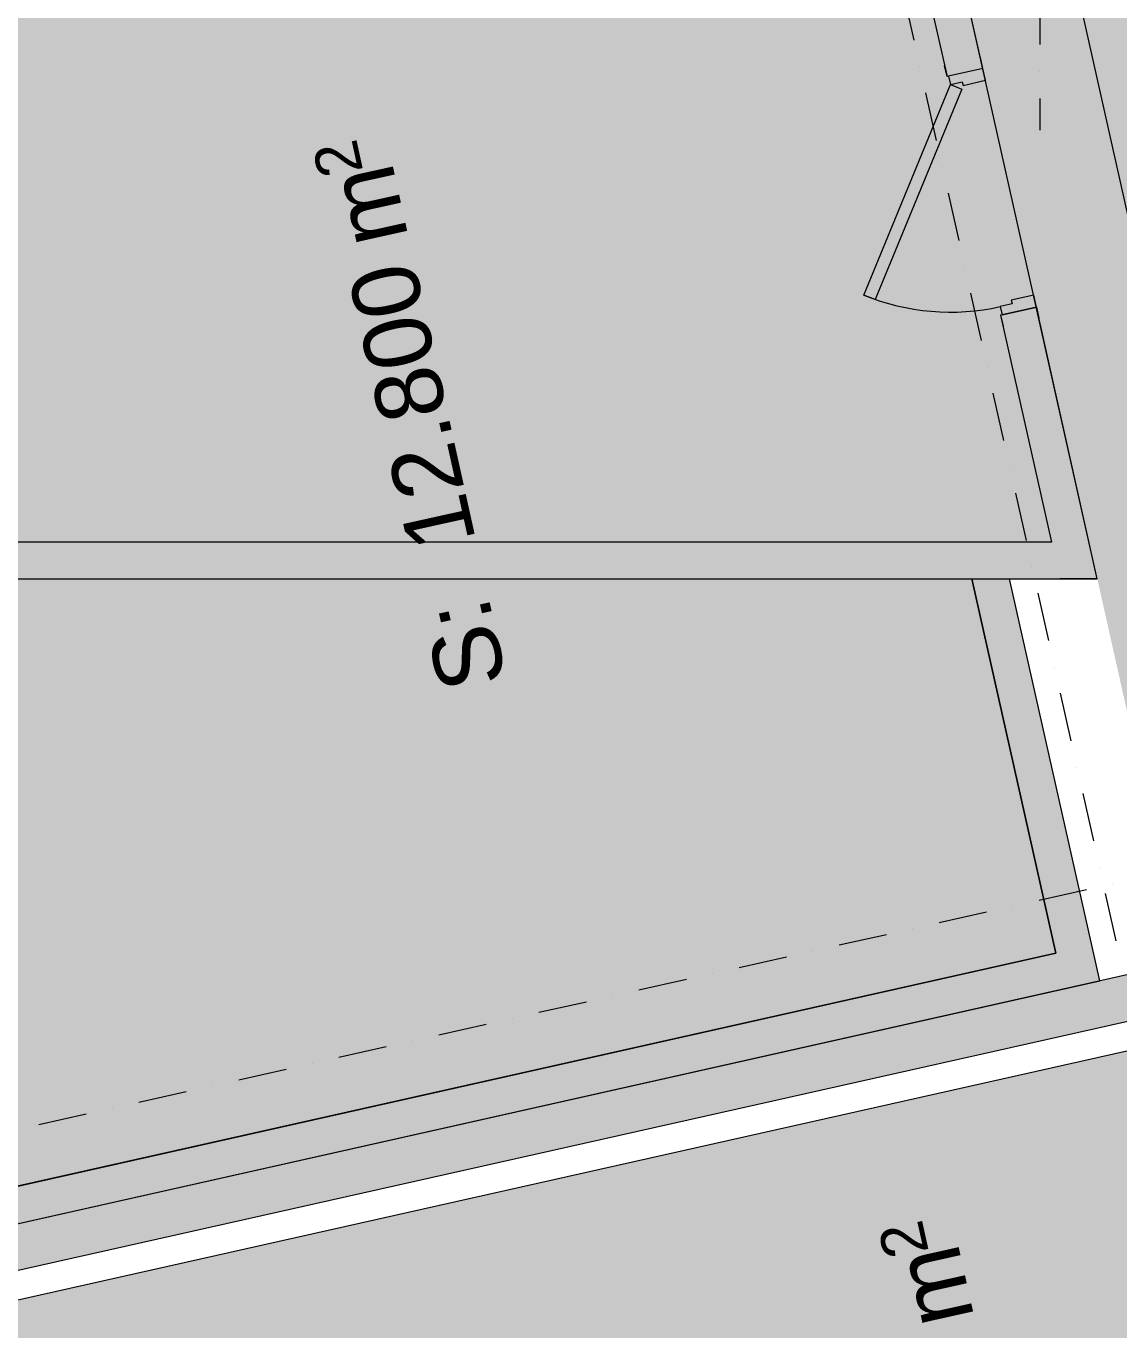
# Model space of a CAD drawing. Header units: centimetres. Extents: x -6559 to 4488, y -7535 to 372.
# Drawn here: x 149.2 to 504.7, y -1843.8 to -1419.9 of the extents above; entities that cross this region are included whole.
import ezdxf

# ---------------------------------------------------------------- set-up
doc = ezdxf.new("R2010")
doc.units = ezdxf.units.CM
for name, color, linetype in [('PDF_- DEPO', 7, 'Continuous'), ('PDF_- GARAZHE', 7, 'Continuous'), ('PDF_A - Muret', 7, 'Continuous')]:
    doc.layers.add(name, color=color, linetype=linetype)
for name, color, linetype, true_color in [('PDF_065 Möbel Einrichtung', 7, 'Continuous', 0x7f7f7f), ('PDF_A - Akset', 7, 'Continuous', 0xfd4435), ('PDF_A - Fill Zone', 7, 'Continuous', 0x999999), ('PDF_A - Pllaka Themel', 7, 'Continuous', 0x7f7f7f)]:
    doc.layers.add(name, color=color, linetype=linetype, true_color=true_color)
doc.styles.add('PDF Arial', font='')
doc.styles.get('PDF Arial').set_extended_font_data('Arial')

msp = doc.modelspace()

# ---------------------------------------------------------------- hatches: boundary and pattern name
at = {"layer": 'PDF_- DEPO', "true_color": 0x029e21, "transparency": 33554559}
msp.add_hatch(color=104, dxfattribs=at).paths.add_polyline_path([(116.05, -1803.89), (118.28, -1408.65), (454.77, -1408.65), (497.63, -1599.65), (456.85, -1599.65), (484.14, -1721.3)])
at = {"layer": 'PDF_A - Fill Zone', "true_color": 0x93a0c6, "transparency": 33554559}
msp.add_hatch(color=253, dxfattribs=at).paths.add_polyline_path([(-239.85, -548.07), (1116.51, -548.07), (1116.51, -1540.66), (1120.86, -1560.07), (1072.33, -1570.97), (1387.05, -2973.57), (868.58, -3089.91), (762.94, -2619.14), (-21.38, -2795.13), (-131.36, -2304.95), (652.96, -2128.96), (558.97, -1710.11), (524.16, -1717.92), (451.98, -1396.21), (105.85, -1396.21), (105.85, -1821.48), (-239.85, -1821.48)])
at = {"layer": 'PDF_A - Fill Zone', "true_color": 0xfafafa, "transparency": 33554559}
msp.add_hatch(color=7, dxfattribs=at).paths.add_polyline_path([(451.98, -1396.21), (497.63, -1599.65), (469.08, -1599.65), (496.99, -1724.02), (105.85, -1811.79), (105.85, -1396.21)])
at = {"layer": 'PDF_A - Muret', "true_color": 0xffffff, "transparency": 33554559}
for points in [[(460.39, -1433.68), (461.26, -1437.56), (453.98, -1439.2), (453.72, -1438.04), (449.84, -1438.91), (449.22, -1436.18)], [(476.94, -1507.45), (477.81, -1511.34), (466.65, -1513.84), (466.04, -1511.13), (469.92, -1510.25), (469.66, -1509.09)]]:
    msp.add_hatch(color=7, dxfattribs=at).paths.add_polyline_path(points)
at = {"layer": 'PDF_A - Muret', "transparency": 33554559}
msp.add_hatch(color=256, dxfattribs=at).paths.add_polyline_path([(484.14, -1721.3), (486.76, -1732.94), (118.67, -1815.54), (118.28, -1813.8), (118.28, -1803.4)])
at = {"layer": 'PDF_A - Pllaka Themel', "true_color": 0xbfbfbf, "transparency": 33554559}
msp.add_hatch(color=9, dxfattribs=at).paths.add_polyline_path([(478.9, -548.07), (1202.61, -548.07), (1202.61, 9.02), (1814.4, 9.02), (1814.4, -886.66), (1180.37, -886.66), (1182.04, -1525.96), (1116.51, -1540.66), (1125.21, -1579.49), (1092.02, -1586.94), (1187.6, -2013.51), (1302.81, -2528.67), (1392.9, -2931.49), (1368.63, -2936.92), (1391.26, -3037.77), (1455.8, -3023.29), (1716.6, -4186.24), (2129.11, -6022.75), (2174.83, -6012.49), (2260.37, -6393.31), (1623.34, -6536.26), (1514.63, -6051.82), (779.36, -6216.82), (673.83, -5720.22), (1385.33, -5560.55), (1387.44, -5560.06), (1389.53, -5559.47), (1391.59, -5558.79), (1393.62, -5558.03), (1395.61, -5557.17), (1397.56, -5556.22), (1399.47, -5555.19), (1401.33, -5554.08), (1403.13, -5552.88), (1404.89, -5551.6), (1406.58, -5550.25), (1408.22, -5548.81), (1409.79, -5547.32), (1411.29, -5545.75), (1412.72, -5544.12), (1414.07, -5542.43), (1415.34, -5540.67), (1416.54, -5538.86), (1417.66, -5537), (1418.7, -5535.09), (1419.64, -5533.15), (1420.5, -5531.15), (1421.27, -5529.12), (1421.95, -5527.06), (1422.54, -5524.97), (1423.03, -5522.86), (1423.42, -5520.73), (1423.73, -5518.58), (1423.93, -5516.42), (1424.05, -5514.25), (1424.06, -5512.09), (1423.98, -5509.92), (1423.8, -5507.75), (1423.53, -5505.61), (1423.16, -5503.47), (1422.69, -5501.34), (1166.97, -4364.65), (1165.9, -4363.64), (1164.74, -4362.7), (1163.54, -4361.83), (1162.29, -4361.06), (1160.97, -4360.36), (1159.63, -4359.75), (1158.24, -4359.23), (1156.82, -4358.81), (1155.38, -4358.48), (1153.91, -4358.24), (1152.44, -4358.11), (1036.15, -3839.88), (1025.26, -3791.39), (882.41, -3151.94), (935.05, -3140.13), (912.42, -3039.29), (859.87, -3051.08), (491.33, -1408.65), (491.33, -1065.44), (478.9, -1065.44)])

# ---------------------------------------------------------------- linework, layer by layer
at = {"layer": 'PDF_- DEPO', "lineweight": 0}
for points in [[(497.63, -1599.65), (454.77, -1408.65)], [(484.14, -1721.3), (456.85, -1599.65)], [(456.85, -1599.65), (497.63, -1599.65)], [(116.05, -1803.89), (484.14, -1721.3)]]:
    msp.add_lwpolyline(points, dxfattribs=at)
at = {"layer": 'PDF_- GARAZHE', "lineweight": 0}
msp.add_lwpolyline([(565.68, -1740.05), (80.35, -1848.96)], dxfattribs=at)
at = {"layer": 'PDF_- GARAZHE', "color": 254, "true_color": 0xcae6ff, "transparency": 33554559}
msp.add_solid([(620.14, -1982.71), (134.8, -2091.62), (565.68, -1740.05), (80.35, -1848.96)], dxfattribs=at)
at = {"layer": 'PDF_065 Möbel Einrichtung', "lineweight": 0}
for points in [[(83.9, -1823.3), (560.37, -1716.37)], [(563.63, -1730.94), (87.17, -1837.86)]]:
    msp.add_lwpolyline(points, dxfattribs=at)
at = {"layer": 'PDF_065 Möbel Einrichtung', "color": 7, "true_color": 0xffffff, "transparency": 33554559}
msp.add_solid([(87.17, -1837.86), (83.9, -1823.3), (563.63, -1730.94), (560.37, -1716.37)], dxfattribs=at)
at = {"layer": 'PDF_A - Akset', "lineweight": 0}
for points in [[(434.49, -1409.14), (437.95, -1424.55)], [(478.9, -1410.15), (478.9, -1425.94)], [(439.87, -1433.1), (439.87, -1433.1)], [(478.9, -1434.72), (478.9, -1434.72)], [(441.79, -1441.67), (445.24, -1457.08)], [(478.9, -1443.49), (478.9, -1453.73)], [(447.17, -1465.64), (447.17, -1465.64)], [(449.09, -1474.2), (452.55, -1489.61)], [(454.47, -1498.17), (454.47, -1498.17)], [(456.39, -1506.73), (459.84, -1522.14)], [(461.76, -1530.7), (461.76, -1530.7)], [(463.69, -1539.26), (467.14, -1554.67)], [(469.07, -1563.23), (469.07, -1563.23)], [(470.99, -1571.79), (474.45, -1587.2)], [(476.36, -1595.76), (476.36, -1595.76)], [(478.28, -1604.32), (481.74, -1619.73)], [(483.67, -1628.3), (483.67, -1628.3)], [(485.59, -1636.85), (489.05, -1652.26)], [(490.97, -1660.82), (490.97, -1660.82)], [(492.88, -1669.39), (496.34, -1684.79)], [(498.26, -1693.35), (498.26, -1693.35)], [(502.66, -1698.8), (502.66, -1698.8)], [(494.09, -1700.71), (478.68, -1704.17)], [(500.19, -1701.92), (503.64, -1717.32)], [(461.56, -1708.01), (446.15, -1711.47)], [(470.13, -1706.09), (470.13, -1706.09)], [(429.04, -1715.32), (413.62, -1718.77)], [(437.59, -1713.39), (437.59, -1713.39)], [(405.06, -1720.69), (405.06, -1720.69)], [(396.5, -1722.61), (381.09, -1726.07)], [(372.53, -1727.99), (372.53, -1727.99)], [(363.97, -1729.91), (348.56, -1733.37)], [(331.44, -1737.21), (316.04, -1740.67)], [(340, -1735.28), (340, -1735.28)], [(298.91, -1744.51), (283.5, -1747.97)], [(307.47, -1742.59), (307.47, -1742.59)], [(274.94, -1749.89), (274.94, -1749.89)], [(266.38, -1751.8), (250.97, -1755.26)], [(233.84, -1759.11), (218.44, -1762.57)], [(242.41, -1757.19), (242.41, -1757.19)], [(201.32, -1766.41), (185.91, -1769.86)], [(209.88, -1764.49), (209.88, -1764.49)], [(177.35, -1771.78), (177.35, -1771.78)], [(168.79, -1773.71), (153.38, -1777.16)]]:
    msp.add_lwpolyline(points, dxfattribs=at)
at = {"layer": 'PDF_A - Muret', "lineweight": 0}
for points in [[(442.53, -1408.65), (448.74, -1436.3)], [(460.39, -1433.68), (454.77, -1408.65)], [(448.74, -1436.3), (447.94, -1432.71)], [(460.39, -1433.68), (459.58, -1430.09)], [(449.22, -1436.18), (448.74, -1436.3)], [(460.39, -1433.68), (449.22, -1436.18)], [(477.81, -1511.34), (466.65, -1513.84)], [(477.81, -1511.34), (478.62, -1514.93)], [(497.63, -1599.65), (477.81, -1511.34)], [(466.65, -1513.84), (466.17, -1513.95)], [(466.17, -1513.95), (466.97, -1517.54)], [(466.17, -1513.95), (482.72, -1587.7)], [(482.72, -1587.7), (118.28, -1587.7)], [(118.28, -1599.65), (456.85, -1599.65)], [(456.85, -1599.65), (484.14, -1721.3)], [(469.08, -1599.65), (485.39, -1599.65)], [(495.8, -1718.68), (469.08, -1599.65)], [(497.63, -1599.65), (485.39, -1599.65)], [(498.4, -1730.33), (495.8, -1718.68)], [(484.14, -1721.3), (118.28, -1803.4)], [(118.67, -1815.54), (498.4, -1730.33)]]:
    msp.add_lwpolyline(points, dxfattribs=at)
at = {"layer": 'PDF_A - Muret', "color": 8, "lineweight": 0, "true_color": 0x7f7f7f}
for points in [[(448.74, -1436.3), (447.94, -1432.71)], [(448.74, -1436.3), (447.94, -1432.71)], [(460.39, -1433.68), (459.58, -1430.09)], [(460.39, -1433.68), (459.58, -1430.09)], [(449.22, -1436.18), (448.74, -1436.3)], [(449.22, -1436.18), (448.74, -1436.3)], [(460.39, -1433.68), (449.22, -1436.18)], [(460.39, -1433.68), (449.22, -1436.18)], [(460.39, -1433.68), (449.22, -1436.18)], [(449.22, -1436.18), (449.84, -1438.91)], [(461.26, -1437.56), (460.39, -1433.68)], [(421.68, -1507.36), (449.84, -1438.91)], [(453.51, -1440.42), (425.37, -1508.87)], [(449.84, -1438.91), (453.72, -1438.04)], [(449.84, -1438.91), (453.51, -1440.42)], [(453.72, -1438.04), (453.98, -1439.2)], [(453.98, -1439.2), (461.26, -1437.56)], [(425.37, -1508.87), (421.68, -1507.36)], [(476.94, -1507.45), (469.66, -1509.09)], [(477.81, -1511.34), (476.94, -1507.45)], [(469.92, -1510.25), (466.04, -1511.13)], [(466.04, -1511.13), (466.65, -1513.84)], [(466.65, -1513.84), (477.81, -1511.34)], [(477.81, -1511.34), (466.65, -1513.84)], [(477.81, -1511.34), (466.65, -1513.84)], [(469.66, -1509.09), (469.92, -1510.25)], [(477.81, -1511.34), (478.62, -1514.93)], [(477.81, -1511.34), (478.62, -1514.93)], [(466.65, -1513.84), (466.17, -1513.95)], [(466.65, -1513.84), (466.17, -1513.95)], [(466.17, -1513.95), (466.97, -1517.54)], [(466.17, -1513.95), (466.97, -1517.54)]]:
    msp.add_lwpolyline(points, dxfattribs=at)
msp.add_arc((449.84, -1438.93), 74, 247.6356, 282.6513, dxfattribs=at)
at = {"layer": 'PDF_A - Muret', "transparency": 33554559}
for points in [[(442.53, -1408.65), (454.77, -1408.65), (448.74, -1436.3), (460.39, -1433.68)], [(466.17, -1513.95), (477.81, -1511.34), (482.72, -1587.7), (494.95, -1587.7)], [(482.72, -1587.7), (485.39, -1599.65), (118.28, -1587.7), (118.28, -1599.65)], [(482.72, -1587.7), (497.63, -1599.65), (485.39, -1599.65)], [(494.95, -1587.7), (497.63, -1599.65), (482.72, -1587.7)], [(469.08, -1599.65), (495.8, -1718.68), (456.85, -1599.65), (484.14, -1721.3)], [(495.8, -1718.68), (498.4, -1730.33), (484.14, -1721.3)], [(484.14, -1721.3), (498.4, -1730.33), (486.76, -1732.94)]]:
    msp.add_solid(points, dxfattribs=at)
at = {"layer": 'PDF_A - Muret', "color": 7, "true_color": 0xffffff, "transparency": 33554559}
msp.add_solid([(421.68, -1507.36), (449.84, -1438.91), (425.37, -1508.87), (453.51, -1440.42)], dxfattribs=at)
at = {"layer": 'PDF_A - Pllaka Themel', "lineweight": 0}
msp.add_lwpolyline([(859.87, -3051.08), (491.33, -1408.65)], dxfattribs=at)

# ---------------------------------------------------------------- texts
at = {"layer": 'PDF_- DEPO', "attachment_point": 7, "rotation": 102.5, "style": 'PDF Arial'}
for s, insert, char_height in [('\\W1.001521;2', (258.91, -1467.08), 14.5023), ('\\W1.000269;m', (273.63, -1488.57), 21.9732), ('\\W1.001478;12.800', (295.9, -1587.19), 21.9732), ('\\W1.002323;S:', (305.99, -1632.83), 21.9732)]:
    msp.add_mtext(s, dxfattribs=dict(at, insert=insert, char_height=char_height))
at = {"layer": 'PDF_- GARAZHE', "attachment_point": 7, "rotation": 102.6, "style": 'PDF Arial'}
for s, insert, char_height in [('\\W1.001521;2', (442.88, -1818.43), 14.5023), ('\\W1.000269;m', (457.68, -1839.88), 21.9732)]:
    msp.add_mtext(s, dxfattribs=dict(at, insert=insert, char_height=char_height))

doc.saveas('drawing.dxf')
